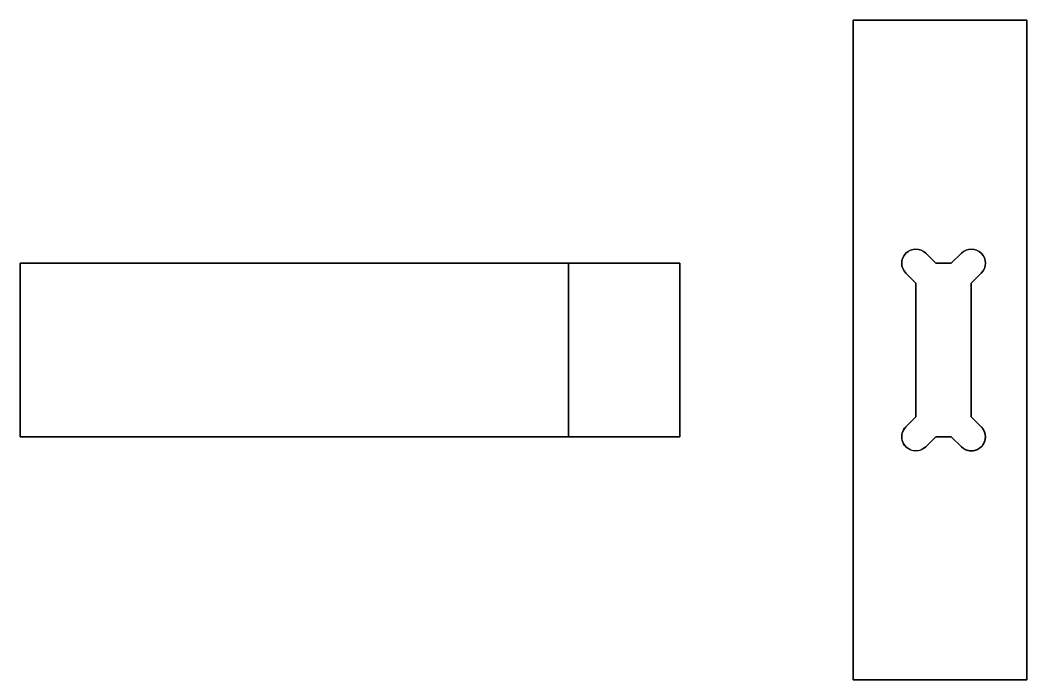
# Model space of a CAD drawing. Extents: x -20 to 270, y -70 to 120.
import ezdxf

# ---------------------------------------------------------------- set-up
doc = ezdxf.new("R2010")
doc.units = 0
doc.layers.add('1', color=7, linetype='CONTINUOUS')

# ---------------------------------------------------------------- blocks, each defined once
blk = doc.blocks.new('*M0')
at = {"layer": '1', "color": 7, "linetype": 'CONTINUOUS'}
for p, q in [((220, -70, 32), (220, 120, 32)), ((220, 120), (220, 120, 32)), ((220, 120), (220, -70)), ((220, 120, 32), (270, 120, 32)), ((270, 120), (220, 120)), ((270, 120), (270, 120, 32)), ((270, 120, 32), (270, -70, 32)), ((270, -70), (270, 120)), ((238, 54.05), (238, 54.05, 32)), ((243.79828, 50, 32), (240.86378, 52.86378, 32)), ((240.86378, 52.86378), (240.86378, 52.86378, 32)), ((240.86378, 52.86378), (243.79828, 50)), ((251.13622, 52.86378, 32), (248.20172, 50, 32)), ((248.20172, 50), (251.13622, 52.86378)), ((251.13622, 52.86378), (251.13622, 52.86378, 32)), ((254, 54.05), (254, 54.05, 32)), ((233.95, 50), (233.95, 50, 32)), ((248.20172, 50, 32), (243.79828, 50, 32)), ((243.79828, 50), (243.79828, 50, 32)), ((243.79828, 50), (248.20172, 50)), ((248.20172, 50), (248.20172, 50, 32)), ((258.05, 50), (258.05, 50, 32)), ((235.13622, 47.13622), (235.13622, 47.13622, 32)), ((235.13622, 47.13622, 32), (238, 44.20172, 32)), ((238, 44.20172), (235.13622, 47.13622)), ((254, 44.20172, 32), (256.86378, 47.13622, 32)), ((256.86378, 47.13622), (254, 44.20172)), ((256.86378, 47.13622), (256.86378, 47.13622, 32)), ((238, 44.20172, 32), (238, 5.79828, 32)), ((238, 5.79828), (238, 44.20172)), ((238, 44.20172), (238, 44.20172, 32)), ((254, 5.79828, 32), (254, 44.20172, 32)), ((254, 44.20172), (254, 44.20172, 32)), ((254, 44.20172), (254, 5.79828)), ((238, 5.79828, 32), (235.13622, 2.86378, 32)), ((235.13622, 2.86378), (238, 5.79828)), ((238, 5.79828), (238, 5.79828, 32)), ((256.86378, 2.86378, 32), (254, 5.79828, 32)), ((254, 5.79828), (254, 5.79828, 32)), ((254, 5.79828), (256.86378, 2.86378)), ((233.95, 0), (233.95, 0, 32)), ((235.13622, 2.86378), (235.13622, 2.86378, 32)), ((240.86378, -2.86378, 32), (243.79828, 0, 32)), ((243.79828, 0), (240.86378, -2.86378)), ((243.79828, 0), (243.79828, 0, 32)), ((243.79828, 0, 32), (248.20172, 0, 32)), ((248.20172, 0), (243.79828, 0)), ((248.20172, 0), (248.20172, 0, 32)), ((248.20172, 0, 32), (251.13622, -2.86378, 32)), ((251.13622, -2.86378), (248.20172, 0)), ((256.86378, 2.86378), (256.86378, 2.86378, 32)), ((258.05, 0), (258.05, 0, 32)), ((240.86378, -2.86378), (240.86378, -2.86378, 32)), ((251.13622, -2.86378), (251.13622, -2.86378, 32)), ((238, -4.05), (238, -4.05, 32)), ((254, -4.05), (254, -4.05, 32)), ((270, -70, 32), (220, -70, 32)), ((220, -70), (220, -70, 32)), ((220, -70), (270, -70)), ((270, -70), (270, -70, 32))]:
    blk.add_line(p, q, dxfattribs=at)
at = {"layer": '1', "color": 7, "linetype": 'CONTINUOUS', "extrusion": (0, 0, -1)}
for centre, start, end in [((-238, 50), 315, 135), ((-254, 50), 45, 225), ((-238, 0), 225, 45), ((-254, 0), 135, 315)]:
    blk.add_arc(centre, 4.05, start, end, dxfattribs=at)
at = {"layer": '1', "color": 7, "linetype": 'CONTINUOUS'}
for centre, start, end in [((238, 50, 32), 45, 225), ((254, 50, 32), 315, 135), ((238, 0, 32), 135, 315), ((254, 0, 32), 225, 45)]:
    blk.add_arc(centre, 4.05, start, end, dxfattribs=at)
blk = doc.blocks.new('*M1')
at = {"layer": '1', "color": 7, "linetype": 'CONTINUOUS'}
for p, q in [((158, 50, 16), (190, 50, 16)), ((158, 50, 16), (158, 0, 16)), ((158, 50, 32), (158, 50, 16)), ((158, 0, 32), (158, 50, 32)), ((190, 50, 16), (190, 0, 16)), ((190, 0, 16), (158, 0, 16)), ((158, 0, 16), (158, 0, 32))]:
    blk.add_line(p, q, dxfattribs=at)
blk = doc.blocks.new('*M2')
at = {"layer": '1', "color": 7, "linetype": 'CONTINUOUS'}
for p, q in [((0, 0, 32), (0, 50, 32)), ((0, 50), (0, 50, 32)), ((0, 50), (0, 0)), ((190, 50), (0, 50)), ((0, 50, 32), (158, 50, 32)), ((190, 0), (190, 50)), ((190, 50), (190, 50, 16)), ((158, 0, 32), (0, 0, 32)), ((0, 0), (0, 0, 32)), ((0, 0), (190, 0)), ((190, 0), (190, 0, 16))]:
    blk.add_line(p, q, dxfattribs=at)
blk = doc.blocks.new('*M3')
at = {"layer": '1', "color": 7, "linetype": 'CONTINUOUS'}
for name in ['*M2', '*M1']:
    blk.add_blockref(name, (0, 0), dxfattribs=at)

msp = doc.modelspace()

# ---------------------------------------------------------------- block references
at = {"layer": '1', "color": 7, "linetype": 'CONTINUOUS'}
for name, p in [('*M0', (0, 0)), ('*M3', (-20, 0))]:
    msp.add_blockref(name, p, dxfattribs=at)

doc.saveas('drawing.dxf')
